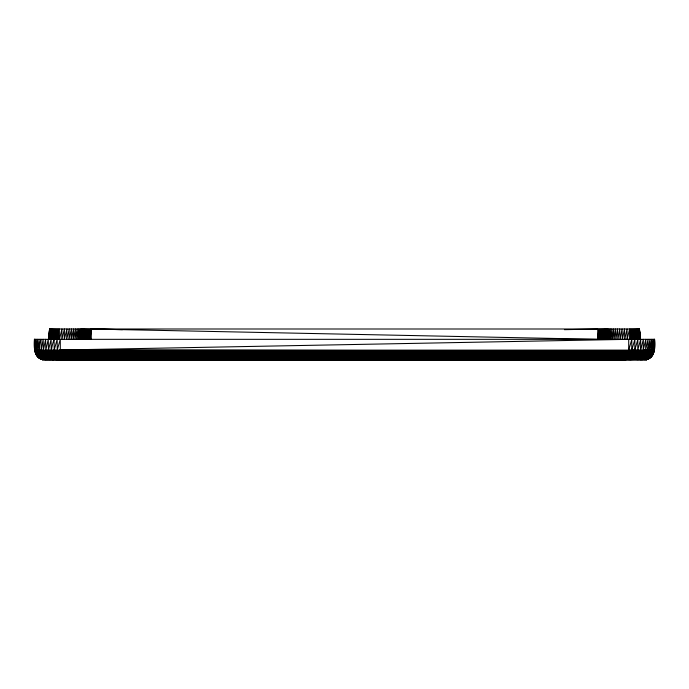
<?xml version="1.0" encoding="UTF-8"?>
<svg xmlns="http://www.w3.org/2000/svg" width="689" height="689" viewBox="0 0 689 689"><rect width="100%" height="100%" fill="white"/><g stroke="black" fill="none" stroke-linecap="round" stroke-linejoin="round"><path stroke-width="1.03" d="M628.712 350.029L631.83 339.332L631.779 350.029L634.81 350.029L634.896 339.332L631.779 350.029L630.357 350.115L35.673 350.115L35.199 339.332L35.01 350.029C34.639 355.36 39.859 360.123 45.155 360.002L643.845 360.002C654.068 360.132 656.083 347.135 654.55 339.332L34.45 339.332C33.787 346.283 33.856 357.462 42.503 359.658L70.192 360.002M618.808 360.002L629.901 359.469L630.357 350.115L628.712 351.157L34.924 351.157M631.477 359.469L637.454 359.469C644.835 359.141 638.755 347.265 647.772 350.029L649.977 339.332L649.667 350.029L647.772 350.029L648.056 339.332L645.602 350.029L645.843 339.332L643.181 350.029L643.388 339.332L640.546 350.029L632.536 350.115C632.089 353.104 633.088 357.548 630.857 359.658L598.629 359.313M654.18 350.029L654.361 339.332L653.439 350.029C655.36 353.156 650.502 358.995 646.497 359.658L628.712 359.658L628.712 339.332L60.287 350.029L59.745 350.994L60.287 359.658L60.287 339.332L57.221 350.029L57.17 339.332L54.19 350.029L54.104 339.332C52.907 342.605 47.524 359.184 56.033 359.658L648.737 358.762L652.586 355.154L654.18 350.029L654.076 351.157M634.681 350.115L634.199 355.886L632.967 359.658M636.791 350.115L636.128 355.886L634.552 359.469M638.832 350.115L638.014 355.886L636.033 359.469M654.361 339.332L653.99 350.029C653.835 354.43 650.666 358.556 646.368 359.658C650.416 358.297 653.482 354.422 653.585 350.115M634.81 350.029L637.876 339.332L637.738 350.029L640.718 339.332L640.589 352.734L639.254 357.203L637.454 359.469M49.651 332.098L49.815 328.998L48.73 339.332L49.565 328.998L639.435 328.998L640.339 339.332L639.375 328.998L640.064 339.332L639.711 336.232M654.55 339.332L654.016 350.072M644.465 350.115C644.284 353.75 643.044 359.038 638.815 359.658M646.127 350.115C645.981 353.827 644.456 358.53 640.503 359.658L640.107 359.469M647.66 350.115C647.548 353.931 645.739 358.116 642.027 359.658L641.304 359.469M608.06 339.332L607.198 328.998L608.043 339.332L607.198 328.998L607.887 339.332L607 328.998L607.595 339.332L606.733 328.998L607.173 339.332L606.346 328.998L606.63 339.332L605.855 328.998L605.967 339.332L605.243 328.998L605.192 339.332L604.537 328.998L604.322 339.332L603.745 328.998L603.366 339.332L602.866 328.998L602.332 339.332L601.928 328.998L601.239 339.332L600.929 328.998L600.093 339.332L599.886 328.998L598.922 339.332L598.819 328.998L597.733 339.332L91.267 328.998L90.078 339.332L90.181 328.998L88.907 339.332L89.114 328.998L87.761 339.332L88.071 328.998L86.668 339.332L87.072 328.998L85.634 339.332L86.134 328.998L84.678 339.332L85.255 328.998L83.808 339.332L84.463 328.998L83.033 339.332L83.757 328.998L82.37 339.332L83.145 328.998L81.827 339.332L82.654 328.998L81.405 339.332L82.267 328.998L81.113 339.332L82 328.998L80.957 339.332L81.862 328.998L80.57 339.332L81.457 328.998L79.958 339.332L80.811 328.998L79.071 339.332L79.89 328.998L77.917 339.332L78.692 328.998L76.522 339.332L77.237 328.998L74.903 339.332L75.54 328.998L73.077 339.332L73.637 328.998L71.079 339.332L71.544 328.998L68.926 339.332L69.296 328.998L66.644 339.332L66.928 328.998L64.284 339.332L64.456 328.998L61.864 339.332L61.932 328.998L59.426 339.332L59.392 328.998L58.238 339.332L58.307 328.998L57.058 339.332L57.23 328.998L55.904 339.332L56.171 328.998L54.793 339.332L55.154 328.998L53.733 339.332L54.19 328.998L52.743 339.332L53.294 328.998L51.839 339.332L52.467 328.998L51.029 339.332L51.727 328.998L50.331 339.332L51.089 328.998L49.737 339.332L50.547 328.998L48.936 339.332L49.281 334.165M49.419 332.098L49.625 328.998L48.661 339.332M649.047 350.115C648.935 354.189 646.515 359.219 642.027 359.658M650.295 350.115L649.667 350.029L651.587 339.332L651.26 350.029L652.871 339.332L652.517 350.029L653.801 339.332L653.439 350.029L650.295 350.115C650.356 354.129 647.195 359.279 643.423 359.469M651.372 350.115C651.329 354.163 648.375 359.038 644.318 359.469M652.285 350.115C652.225 354.224 649.159 358.926 645.102 359.469M653.026 350.115C652.931 354.37 649.985 358.263 645.981 359.658L646.971 359.469M48.936 339.332L49.815 328.998M48.73 339.332L49.565 328.998M53.699 359.469L45.646 359.658C37.542 356.781 38.696 345.628 40.944 339.332L41.228 350.029L43.157 339.332L43.398 350.029L45.612 339.332L45.819 350.029L48.282 339.332L48.454 350.029L51.124 339.332L51.184 350.115M34.82 341.468L34.639 339.332L34.82 350.029L36.483 355.154L59.771 355.154L60.287 354.379L653.043 354.379M35.148 351.872L59.745 351.872L60.287 351.157L653.921 351.872M36.483 355.154L39.557 358.306L59.84 358.306L60.287 357.789L650.218 357.789M58.143 359.658L60.287 359.658M36.982 355.886L59.788 355.886L60.287 355.36L652.586 355.154M35.372 352.734L59.754 352.734L60.287 352.268L628.712 352.268L630.323 352.734L653.697 352.734M52.019 359.658L53.983 359.658M37.55 356.575L651.518 356.575M39.557 358.306L41.116 359.15L648.737 358.762M35.673 353.569L628.712 354.379L630.306 353.569L653.396 353.569M650.898 357.203L630.142 357.203L628.712 357.789L59.84 358.306M647.496 359.339L646.334 359.701L647.936 359.15M630.323 352.734L628.712 353.345L60.287 353.345L59.754 352.734M630.185 356.575L628.712 357.1L38.162 357.203M37.146 350.115C37.266 354.37 40.169 358.874 44.535 359.658L45.112 359.469M645.981 359.658L646.704 359.469M652.078 355.886L59.771 355.154M645.343 359.658L646.299 359.469M34.639 339.332L35.199 350.115L36.129 339.332L36.483 350.029L37.413 339.332L37.74 350.029L39.023 339.332L39.307 350.115M59.874 359.15L626.051 359.701L62.949 359.701L629.953 359.15M644.465 359.658L645.765 359.469M636.981 359.658L638.815 359.469M640.503 359.658L642.415 359.469M60.287 350.029L654.076 350.994M630.857 359.658L633.027 359.469M38.765 357.789L60.287 357.789L59.814 357.203M649.503 358.306L40.315 358.762M35.957 354.379L628.712 355.36L630.22 355.886M564.403 329.678L597.733 328.998L597.733 339.332M640.804 350.115L642.691 350.115M60.287 359.339L628.712 359.339M41.116 359.15L59.891 359.469M629.901 359.469L647.109 359.469M64.301 359.753L624.699 359.753M91.181 328.998L122.453 329.678M630.142 357.203L59.788 355.886M43.691 350.115C43.838 353.965 45.508 359.667 50.185 359.658M38.145 350.115C38.265 354.361 41.099 359.21 45.646 359.658M630.306 353.569L59.745 351.872M35.673 350.115C35.544 354.267 39.609 359.537 43.553 359.469M35.199 350.115C35.337 354.534 38.618 358.797 43.019 359.658C39.333 358.073 36.353 354.318 36.319 350.115M42.951 359.469L43.657 359.658M41.943 359.469L42.632 359.658L42.15 359.469M630.004 358.762L60.287 358.401L59.857 358.762L60.287 358.917M41.504 359.339L42.666 359.701M42.485 359.469L43.019 359.658M630.056 358.306L628.712 357.789L60.287 357.1L59.797 356.575M628.712 351.157L630.34 351.872M46.068 359.469L42.227 355.886L40.625 350.115M628.712 354.379L630.254 355.154M47.128 359.469L43.571 355.886L42.089 350.115M49.53 359.469L46.619 355.886L45.414 350.115M50.857 359.469L48.299 355.886L47.24 350.115M34.82 350.029L35.001 350.994M52.243 359.469L50.073 355.886L49.169 350.115M55.206 359.469L53.828 355.886L53.26 350.115M59.754 353.569L60.287 354.379M56.748 359.469L55.783 355.886L55.387 350.115M58.307 359.469L57.557 350.115M608.103 339.332L607.543 328.998L608.43 339.332L608.189 328.998L609.042 339.332L609.11 328.998L609.929 339.332L610.308 328.998L611.083 339.332L611.763 328.998L612.478 339.332L613.46 328.998L614.097 339.332L615.363 328.998L615.923 339.332L617.456 328.998L617.921 339.332L619.704 328.998L620.074 339.332L622.072 328.998L622.356 339.332L624.544 328.998L624.716 339.332L627.068 328.998L627.136 339.332L629.608 328.998L629.574 339.332L630.693 328.998L630.762 339.332L631.77 328.998L631.942 339.332L632.829 328.998L633.096 339.332L633.846 328.998L634.207 339.332L634.81 328.998L635.267 339.332L635.706 328.998L636.257 339.332L636.533 328.998L637.161 339.332L637.273 328.998L637.971 339.332L637.911 328.998L638.669 339.332L638.453 328.998L639.263 339.332L638.875 328.998L639.237 332.098M638.875 328.998L639.728 339.332L639.185 328.998L639.513 332.098M639.728 334.165L640.27 339.332L639.435 328.998M639.375 328.998L640.27 339.332M639.185 328.998L640.064 339.332M34.45 339.332L34.786 345.749M59.736 350.115L59.745 350.994M91.267 328.998L91.267 339.332M81.845 328.998L80.897 339.332L81.845 328.998"/></g></svg>
